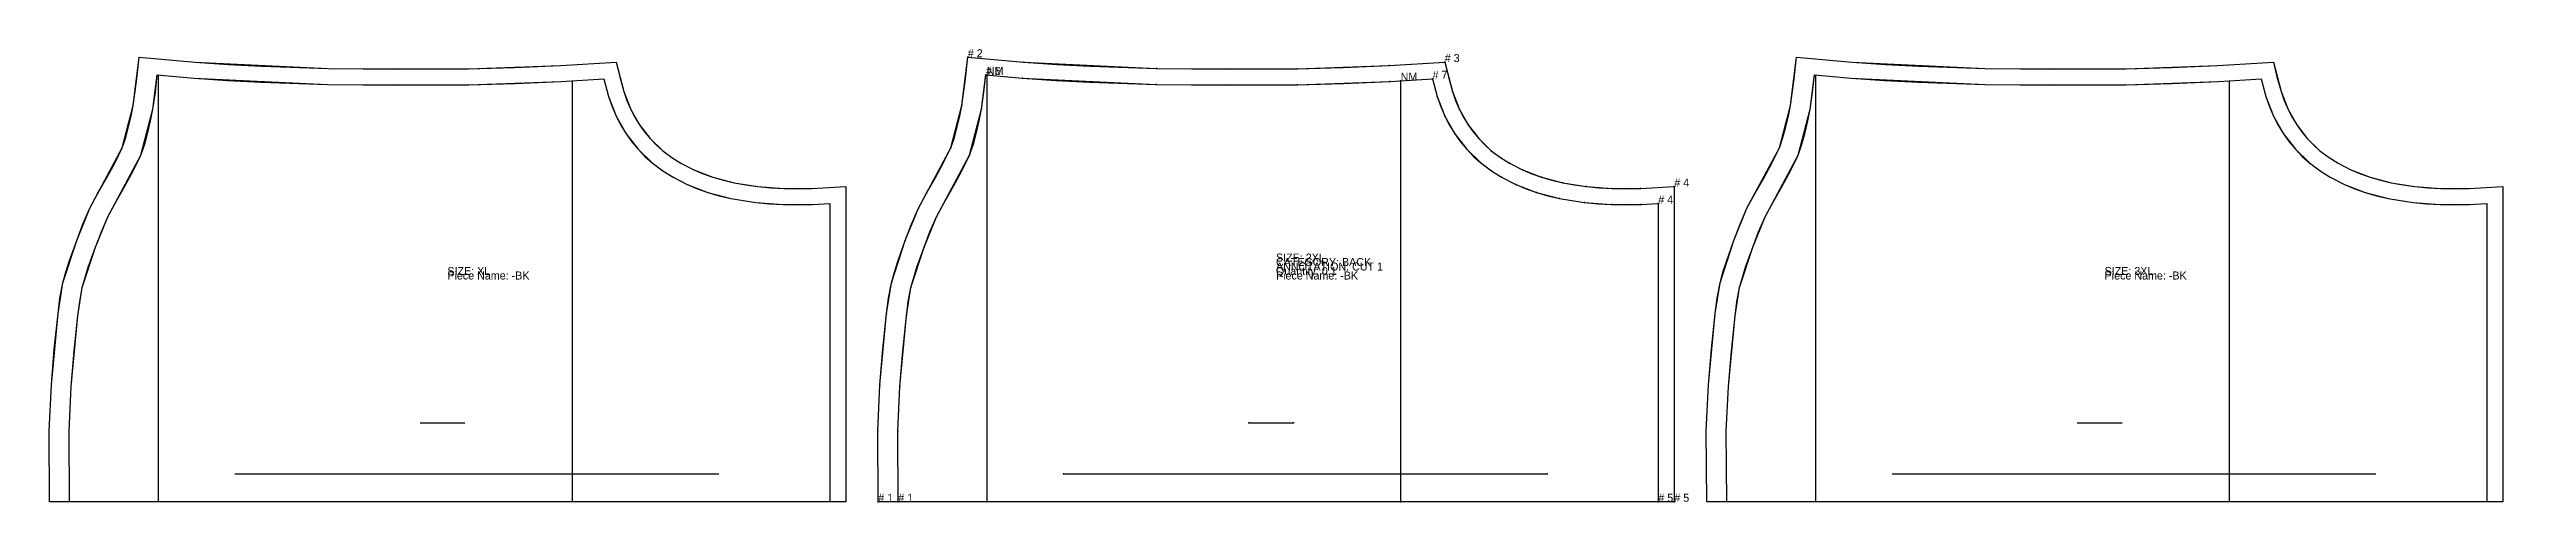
# Model space of a CAD drawing. Extents: x 0 to 1039, y 0 to 21.
# Drawn here: x 517.3 to 594, y 0 to 14.1 of the extents above; entities that cross this region are included whole.
import ezdxf

# ---------------------------------------------------------------- set-up
doc = ezdxf.new("R2010")
doc.units = 0

# ---------------------------------------------------------------- blocks, each defined once
blk = doc.blocks.new('MYRA-BK_XL')
at = {"layer": '1'}
blk.add_lwpolyline([(0.0179, 0), (0, 2.2145), (0.0714, 3.6469), (0.2798, 5.8761), (0.4283, 6.83), (0.8637, 8.157), (1.271, 9.1593), (2.2831, 11.0454), (2.6294, 12.3729), (2.8158, 13.8741), (4.5627, 13.7178), (8.7162, 13.5259), (13.1075, 13.5174), (15.9792, 13.6184), (17.7203, 13.7259), (17.9588, 12.8031), (18.1777, 12.2469), (18.4499, 11.7642), (18.7803, 11.3366), (19.1743, 10.9578), (19.462, 10.7435), (19.462, 10.7435), (19.7459, 10.5667), (19.7459, 10.5667), (20.1455, 10.3595), (20.7402, 10.1328), (21.4056, 9.9595), (22.1441, 9.8406), (22.956, 9.7782), (23.8392, 9.7737), (24.8932, 9.8391), (24.8932, 0), (0.0179, 0)], dxfattribs=at)
at = {"layer": '100'}
blk.add_line((11.5933, 2.4674), (12.9906, 2.4674), dxfattribs=at)
at = {"layer": '14'}
for points in [[(0.6429, 0), (0.6251, 2.2015), (0.6949, 3.6022), (0.9003, 5.7989), (1.038, 6.6835), (1.4508, 7.9417), (1.8375, 8.8931), (2.8691, 10.8155), (3.2442, 12.2535), (3.3821, 13.3214)], [(3.3821, 13.3214), (4.5289, 13.2188), (8.7042, 13.0259), (13.1158, 13.0174), (16.0034, 13.1189), (17.3394, 13.2014)], [(17.3394, 13.2014), (17.4823, 12.6484), (17.7251, 12.0315), (18.0321, 11.4871), (18.4072, 11.0017), (18.8504, 10.5756), (19.18, 10.3301), (19.18, 10.3301), (19.4983, 10.1319), (19.4983, 10.1319), (19.9407, 9.9025), (20.5877, 9.6559), (21.3026, 9.4696), (22.0851, 9.3437), (22.9355, 9.2783), (23.8534, 9.2736), (24.3932, 9.3071)], [(24.3932, 9.3071), (24.3932, 0)], [(24.3932, 0)]]:
    blk.add_lwpolyline(points, dxfattribs=at)
at = {"layer": '5'}
blk.add_line((5.8033, 0.8704), (20.9244, 0.8704), dxfattribs=at)
at = {"layer": '6'}
blk.add_line((24.8932, 0), (0.0179, 0), dxfattribs=at)
at = {"layer": '7'}
blk.add_line((5.8033, 0.8704), (20.9244, 0.8704), dxfattribs=at)
at = {"layer": '8'}
for p, q in [((3.4093, 13.319), (3.4093, 0)), ((16.3413, 13.1397), (16.3413, 0))]:
    blk.add_line(p, q, dxfattribs=at)
at = {"layer": '84'}
blk.add_lwpolyline([(0.0179, 0), (0, 2.2145), (0.0714, 3.6469), (0.1613, 4.7629), (0.2798, 5.8761), (0.341, 6.3554), (0.4283, 6.83), (0.5209, 7.1665), (0.627, 7.4992), (0.8637, 8.157), (1.0566, 8.6626), (1.271, 9.1593), (1.5265, 9.6303), (1.7929, 10.0955), (2.0503, 10.5646), (2.2831, 11.0454), (2.3952, 11.3694), (2.486, 11.7005), (2.5643, 12.0353), (2.6294, 12.3729), (2.7347, 13.1216), (2.8158, 13.8741), (4.5627, 13.7178), (5.6002, 13.6519), (6.6385, 13.5996), (8.7162, 13.5259), (10.9118, 13.4998), (13.1075, 13.5174), (14.5437, 13.5567), (15.9792, 13.6184), (17.7203, 13.7259), (17.8327, 13.2625), (17.9588, 12.8031), (18.0593, 12.5215), (18.1777, 12.2469), (18.3054, 12.0008), (18.4499, 11.7642), (18.6075, 11.5445), (18.7803, 11.3366), (18.9709, 11.1407), (19.1743, 10.9578), (19.462, 10.7435), (19.462, 10.7435), (19.7459, 10.5667), (19.7459, 10.5667), (20.1455, 10.3595), (20.4398, 10.2381), (20.7402, 10.1328), (21.0707, 10.0378), (21.4056, 9.9595), (21.7735, 9.892), (22.1441, 9.8406), (22.5494, 9.8017), (22.956, 9.7782), (23.3975, 9.7684), (23.8392, 9.7737), (24.8932, 9.8391), (24.8932, 0), (0.0179, 0)], dxfattribs=at)
at = {"layer": '85'}
for points in [[(3.4093, 13.319), (3.4093, 0)], [(16.3413, 13.1397), (16.3413, 0)]]:
    blk.add_lwpolyline(points, dxfattribs=at)
at = {"layer": '87'}
for points in [[(0.6429, 0), (0.6251, 2.2015), (0.6949, 3.6022), (0.7835, 4.7019), (0.9003, 5.7989), (0.9571, 6.2434), (1.038, 6.6835), (1.1258, 7.0026), (1.2264, 7.318), (1.4508, 7.9417), (1.634, 8.4217), (1.8375, 8.8931), (2.0978, 9.3732), (2.3694, 9.8474), (2.6318, 10.3255), (2.8691, 10.8155), (2.9902, 11.1666), (3.0884, 11.5253), (3.1733, 11.8879), (3.2442, 12.2535), (3.3214, 12.7861), (3.3821, 13.3214)], [(3.3821, 13.3214), (4.5289, 13.2188), (5.5718, 13.1525), (6.6155, 13.1), (8.7042, 13.0259), (10.9099, 12.9997), (13.1158, 13.0174), (14.56, 13.0569), (16.0034, 13.1189), (17.3394, 13.2014)], [(17.3394, 13.2014), (17.4823, 12.6484), (17.5939, 12.336), (17.7251, 12.0315), (17.8692, 11.754), (18.0321, 11.4871), (18.211, 11.2377), (18.4072, 11.0017), (18.6216, 10.7813), (18.8504, 10.5756), (19.18, 10.3301), (19.18, 10.3301), (19.4983, 10.1319), (19.4983, 10.1319), (19.9407, 9.9025), (20.2608, 9.7704), (20.5877, 9.6559), (20.9428, 9.5538), (21.3026, 9.4696), (21.6924, 9.3981), (22.0851, 9.3437), (22.5097, 9.303), (22.9355, 9.2783), (23.3944, 9.2682), (23.8534, 9.2736), (24.3932, 9.3071)], [(24.3932, 9.3071), (24.3932, 0)], [(24.3932, 0)]]:
    blk.add_lwpolyline(points, dxfattribs=at)
at = {"layer": '1'}
for s, p in [('SIZE: XL', (12.4466, 7.077)), ('Piece Name: -BK', (12.4466, 6.937))]:
    blk.add_text(s, height=0.25, dxfattribs=at).set_placement(p)
blk = doc.blocks.new('MYRA-BK_2XL')
at = {"layer": '1'}
blk.add_lwpolyline([(0.0179, 0), (0, 2.2145), (0.0714, 3.6469), (0.2798, 5.8761), (0.4283, 6.83), (0.8637, 8.157), (1.271, 9.1593), (2.2831, 11.0454), (2.6294, 12.3729), (2.8158, 13.8741), (4.5627, 13.7178), (8.7162, 13.5259), (13.1075, 13.5174), (15.9792, 13.6184), (17.7203, 13.7259), (17.9588, 12.8031), (18.1777, 12.2469), (18.4499, 11.7642), (18.7803, 11.3366), (19.1743, 10.9578), (19.462, 10.7435), (19.462, 10.7435), (19.7459, 10.5667), (19.7459, 10.5667), (20.1455, 10.3595), (20.7402, 10.1328), (21.4056, 9.9595), (22.1441, 9.8406), (22.956, 9.7782), (23.8392, 9.7737), (24.8932, 9.8391), (24.8932, 0), (0.0179, 0)], dxfattribs=at)
at = {"layer": '100'}
blk.add_line((11.5933, 2.4674), (12.9906, 2.4674), dxfattribs=at)
at = {"layer": '14'}
for points in [[(0.6429, 0), (0.6251, 2.2015), (0.6949, 3.6022), (0.9003, 5.7989), (1.038, 6.6835), (1.4508, 7.9417), (1.8375, 8.8931), (2.8691, 10.8155), (3.2442, 12.2535), (3.3821, 13.3214)], [(3.3821, 13.3214), (4.5289, 13.2188), (8.7042, 13.0259), (13.1158, 13.0174), (16.0034, 13.1189), (17.3394, 13.2014)], [(17.3394, 13.2014), (17.4823, 12.6484), (17.7251, 12.0315), (18.0321, 11.4871), (18.4072, 11.0017), (18.8504, 10.5756), (19.18, 10.3301), (19.18, 10.3301), (19.4983, 10.1319), (19.4983, 10.1319), (19.9407, 9.9025), (20.5877, 9.6559), (21.3026, 9.4696), (22.0851, 9.3437), (22.9355, 9.2783), (23.8534, 9.2736), (24.3932, 9.3071)], [(24.3932, 9.3071), (24.3932, 0)], [(24.3932, 0)]]:
    blk.add_lwpolyline(points, dxfattribs=at)
at = {"layer": '2'}
for p in [(2.8158, 13.8741), (3.3821, 13.3214), (3.3821, 13.3214), (3.4093, 13.319), (16.3413, 13.1397), (17.3394, 13.2014), (17.3394, 13.2014), (17.7203, 13.7259), (19.462, 10.7435), (19.462, 10.7435), (19.18, 10.3301), (19.18, 10.3301), (19.4983, 10.1319), (19.4983, 10.1319), (19.7459, 10.5667), (19.7459, 10.5667), (24.3932, 9.3071), (24.3932, 9.3071), (24.8932, 9.8391), (11.5933, 2.4674), (12.9906, 2.4674), (0, 2.2145), (0.6251, 2.2015), (5.8033, 0.8704), (20.9244, 0.8704), (0.0179, 0), (0.0179, 0), (0.6429, 0), (0.6429, 0), (3.4093, 0), (16.3413, 0), (24.3932, 0), (24.3932, 0), (24.8932, 0)]:
    blk.add_point(p, dxfattribs=at)
at = {"layer": '3'}
for p in [(4.5289, 13.2188), (4.5627, 13.7178), (8.7162, 13.5259), (13.1075, 13.5174), (15.9792, 13.6184), (16.0034, 13.1189), (2.6294, 12.3729), (8.7042, 13.0259), (13.1158, 13.0174), (17.4823, 12.6484), (17.9588, 12.8031), (3.2442, 12.2535), (17.7251, 12.0315), (18.1777, 12.2469), (18.4499, 11.7642), (2.2831, 11.0454), (2.8691, 10.8155), (18.0321, 11.4871), (18.4072, 11.0017), (18.7803, 11.3366), (19.1743, 10.9578), (18.8504, 10.5756), (20.1455, 10.3595), (20.7402, 10.1328), (19.9407, 9.9025), (20.5877, 9.6559), (21.3026, 9.4696), (21.4056, 9.9595), (22.0851, 9.3437), (22.1441, 9.8406), (22.9355, 9.2783), (22.956, 9.7782), (23.8392, 9.7737), (23.8534, 9.2736), (1.271, 9.1593), (1.8375, 8.8931), (0.8637, 8.157), (1.4508, 7.9417), (0.4283, 6.83), (1.038, 6.6835), (0.2798, 5.8761), (0.9003, 5.7989), (0.0714, 3.6469), (0.6949, 3.6022)]:
    blk.add_point(p, dxfattribs=at)
at = {"layer": '5'}
blk.add_line((5.8033, 0.8704), (20.9244, 0.8704), dxfattribs=at)
at = {"layer": '6'}
blk.add_line((24.8932, 0), (0.0179, 0), dxfattribs=at)
at = {"layer": '7'}
blk.add_line((5.8033, 0.8704), (20.9244, 0.8704), dxfattribs=at)
at = {"layer": '8'}
for p, q in [((3.4093, 13.319), (3.4093, 0)), ((16.3413, 13.1397), (16.3413, 0))]:
    blk.add_line(p, q, dxfattribs=at)
at = {"layer": '80'}
for p in [(19.462, 10.7435, 0.188), (19.18, 10.3301, 0.188), (19.4983, 10.1319, 0.188), (19.7459, 10.5667, 0.188), (24.3932, 0, 0.188), (24.8932, 0, 0.188)]:
    blk.add_point(p, dxfattribs=at)
at = {"layer": '84'}
blk.add_lwpolyline([(0.0179, 0), (0, 2.2145), (0.0714, 3.6469), (0.1613, 4.7629), (0.2798, 5.8761), (0.341, 6.3554), (0.4283, 6.83), (0.5209, 7.1665), (0.627, 7.4992), (0.8637, 8.157), (1.0566, 8.6626), (1.271, 9.1593), (1.5265, 9.6303), (1.7929, 10.0955), (2.0503, 10.5646), (2.2831, 11.0454), (2.3952, 11.3694), (2.486, 11.7005), (2.5643, 12.0353), (2.6294, 12.3729), (2.7347, 13.1216), (2.8158, 13.8741), (4.5627, 13.7178), (5.6002, 13.6519), (6.6385, 13.5996), (8.7162, 13.5259), (10.9118, 13.4998), (13.1075, 13.5174), (14.5437, 13.5567), (15.9792, 13.6184), (17.7203, 13.7259), (17.8327, 13.2625), (17.9588, 12.8031), (18.0593, 12.5215), (18.1777, 12.2469), (18.3054, 12.0008), (18.4499, 11.7642), (18.6075, 11.5445), (18.7803, 11.3366), (18.9709, 11.1407), (19.1743, 10.9578), (19.462, 10.7435), (19.462, 10.7435), (19.7459, 10.5667), (19.7459, 10.5667), (20.1455, 10.3595), (20.4398, 10.2381), (20.7402, 10.1328), (21.0707, 10.0378), (21.4056, 9.9595), (21.7735, 9.892), (22.1441, 9.8406), (22.5494, 9.8017), (22.956, 9.7782), (23.3975, 9.7684), (23.8392, 9.7737), (24.8932, 9.8391), (24.8932, 0), (0.0179, 0)], dxfattribs=at)
at = {"layer": '85'}
for points in [[(3.4093, 13.319), (3.4093, 0)], [(16.3413, 13.1397), (16.3413, 0)]]:
    blk.add_lwpolyline(points, dxfattribs=at)
at = {"layer": '87'}
for points in [[(0.6429, 0), (0.6251, 2.2015), (0.6949, 3.6022), (0.7835, 4.7019), (0.9003, 5.7989), (0.9571, 6.2434), (1.038, 6.6835), (1.1258, 7.0026), (1.2264, 7.318), (1.4508, 7.9417), (1.634, 8.4217), (1.8375, 8.8931), (2.0978, 9.3732), (2.3694, 9.8474), (2.6318, 10.3255), (2.8691, 10.8155), (2.9902, 11.1666), (3.0884, 11.5253), (3.1733, 11.8879), (3.2442, 12.2535), (3.3214, 12.7861), (3.3821, 13.3214)], [(3.3821, 13.3214), (4.5289, 13.2188), (5.5718, 13.1525), (6.6155, 13.1), (8.7042, 13.0259), (10.9099, 12.9997), (13.1158, 13.0174), (14.56, 13.0569), (16.0034, 13.1189), (17.3394, 13.2014)], [(17.3394, 13.2014), (17.4823, 12.6484), (17.5939, 12.336), (17.7251, 12.0315), (17.8692, 11.754), (18.0321, 11.4871), (18.211, 11.2377), (18.4072, 11.0017), (18.6216, 10.7813), (18.8504, 10.5756), (19.18, 10.3301), (19.18, 10.3301), (19.4983, 10.1319), (19.4983, 10.1319), (19.9407, 9.9025), (20.2608, 9.7704), (20.5877, 9.6559), (20.9428, 9.5538), (21.3026, 9.4696), (21.6924, 9.3981), (22.0851, 9.3437), (22.5097, 9.303), (22.9355, 9.2783), (23.3944, 9.2682), (23.8534, 9.2736), (24.3932, 9.3071)], [(24.3932, 9.3071), (24.3932, 0)], [(24.3932, 0)]]:
    blk.add_lwpolyline(points, dxfattribs=at)
at = {"layer": '1'}
for s, p in [('# 2', (2.8158, 13.8741)), ('# 3', (17.7203, 13.7259)), ('# 4', (24.8932, 9.8391)), ('SIZE: 2XL', (12.4466, 7.497)), ('ANNOTATION: CUT 1', (12.4466, 7.217)), ('Quantity: 0,1', (12.4466, 7.077)), ('CATEGORY: BACK', (12.4466, 7.357)), ('Piece Name: -BK', (12.4466, 6.937)), ('# 1', (0.0179, 0)), ('# 1', (0.0179, 0))]:
    blk.add_text(s, height=0.25, dxfattribs=at).set_placement(p)
at = {"layer": '14'}
for s, p in [('# 6', (3.3821, 13.3214)), ('# 7', (17.3394, 13.2014)), ('# 4', (24.3932, 9.3071)), ('# 4', (24.3932, 9.3071)), ('# 1', (0.6429, 0)), ('# 1', (0.6429, 0)), ('# 5', (24.3932, 0))]:
    blk.add_text(s, height=0.25, dxfattribs=at).set_placement(p)
at = {"layer": '8'}
for p in [(3.4093, 13.319), (16.3413, 13.1397)]:
    blk.add_text('NM', height=0.25, dxfattribs=at).set_placement(p)
at = {"layer": '80'}
for p in [(24.3932, 0), (24.8932, 0)]:
    blk.add_text('# 5', height=0.25, dxfattribs=at).set_placement(p)
at = {"layer": '85'}
for p in [(3.4093, 13.319), (16.3413, 13.1397)]:
    blk.add_text('NM', height=0.25, dxfattribs=at).set_placement(p)
blk = doc.blocks.new('MYRA-BK_3XL')
at = {"layer": '1'}
blk.add_lwpolyline([(0.0179, 0), (0, 2.2145), (0.0714, 3.6469), (0.2798, 5.8761), (0.4283, 6.83), (0.8637, 8.157), (1.271, 9.1593), (2.2831, 11.0454), (2.6294, 12.3729), (2.8158, 13.8741), (4.5627, 13.7178), (8.7162, 13.5259), (13.1075, 13.5174), (15.9792, 13.6184), (17.7203, 13.7259), (17.9588, 12.8031), (18.1777, 12.2469), (18.4499, 11.7642), (18.7803, 11.3366), (19.1743, 10.9578), (19.462, 10.7435), (19.462, 10.7435), (19.7459, 10.5667), (19.7459, 10.5667), (20.1455, 10.3595), (20.7402, 10.1328), (21.4056, 9.9595), (22.1441, 9.8406), (22.956, 9.7782), (23.8392, 9.7737), (24.8932, 9.8391), (24.8932, 0), (0.0179, 0)], dxfattribs=at)
at = {"layer": '100'}
blk.add_line((11.5933, 2.4674), (12.9906, 2.4674), dxfattribs=at)
at = {"layer": '14'}
for points in [[(0.6429, 0), (0.6251, 2.2015), (0.6949, 3.6022), (0.9003, 5.7989), (1.038, 6.6835), (1.4508, 7.9417), (1.8375, 8.8931), (2.8691, 10.8155), (3.2442, 12.2535), (3.3821, 13.3214)], [(3.3821, 13.3214), (4.5289, 13.2188), (8.7042, 13.0259), (13.1158, 13.0174), (16.0034, 13.1189), (17.3394, 13.2014)], [(17.3394, 13.2014), (17.4823, 12.6484), (17.7251, 12.0315), (18.0321, 11.4871), (18.4072, 11.0017), (18.8504, 10.5756), (19.18, 10.3301), (19.18, 10.3301), (19.4983, 10.1319), (19.4983, 10.1319), (19.9407, 9.9025), (20.5877, 9.6559), (21.3026, 9.4696), (22.0851, 9.3437), (22.9355, 9.2783), (23.8534, 9.2736), (24.3932, 9.3071)], [(24.3932, 9.3071), (24.3932, 0)], [(24.3932, 0)]]:
    blk.add_lwpolyline(points, dxfattribs=at)
at = {"layer": '5'}
blk.add_line((5.8033, 0.8704), (20.9244, 0.8704), dxfattribs=at)
at = {"layer": '6'}
blk.add_line((24.8932, 0), (0.0179, 0), dxfattribs=at)
at = {"layer": '7'}
blk.add_line((5.8033, 0.8704), (20.9244, 0.8704), dxfattribs=at)
at = {"layer": '8'}
for p, q in [((3.4093, 13.319), (3.4093, 0)), ((16.3413, 13.1397), (16.3413, 0))]:
    blk.add_line(p, q, dxfattribs=at)
at = {"layer": '84'}
blk.add_lwpolyline([(0.0179, 0), (0, 2.2145), (0.0714, 3.6469), (0.1613, 4.7629), (0.2798, 5.8761), (0.341, 6.3554), (0.4283, 6.83), (0.5209, 7.1665), (0.627, 7.4992), (0.8637, 8.157), (1.0566, 8.6626), (1.271, 9.1593), (1.5265, 9.6303), (1.7929, 10.0955), (2.0503, 10.5646), (2.2831, 11.0454), (2.3952, 11.3694), (2.486, 11.7005), (2.5643, 12.0353), (2.6294, 12.3729), (2.7347, 13.1216), (2.8158, 13.8741), (4.5627, 13.7178), (5.6002, 13.6519), (6.6385, 13.5996), (8.7162, 13.5259), (10.9118, 13.4998), (13.1075, 13.5174), (14.5437, 13.5567), (15.9792, 13.6184), (17.7203, 13.7259), (17.8327, 13.2625), (17.9588, 12.8031), (18.0593, 12.5215), (18.1777, 12.2469), (18.3054, 12.0008), (18.4499, 11.7642), (18.6075, 11.5445), (18.7803, 11.3366), (18.9709, 11.1407), (19.1743, 10.9578), (19.462, 10.7435), (19.462, 10.7435), (19.7459, 10.5667), (19.7459, 10.5667), (20.1455, 10.3595), (20.4398, 10.2381), (20.7402, 10.1328), (21.0707, 10.0378), (21.4056, 9.9595), (21.7735, 9.892), (22.1441, 9.8406), (22.5494, 9.8017), (22.956, 9.7782), (23.3975, 9.7684), (23.8392, 9.7737), (24.8932, 9.8391), (24.8932, 0), (0.0179, 0)], dxfattribs=at)
at = {"layer": '85'}
for points in [[(3.4093, 13.319), (3.4093, 0)], [(16.3413, 13.1397), (16.3413, 0)]]:
    blk.add_lwpolyline(points, dxfattribs=at)
at = {"layer": '87'}
for points in [[(0.6429, 0), (0.6251, 2.2015), (0.6949, 3.6022), (0.7835, 4.7019), (0.9003, 5.7989), (0.9571, 6.2434), (1.038, 6.6835), (1.1258, 7.0026), (1.2264, 7.318), (1.4508, 7.9417), (1.634, 8.4217), (1.8375, 8.8931), (2.0978, 9.3732), (2.3694, 9.8474), (2.6318, 10.3255), (2.8691, 10.8155), (2.9902, 11.1666), (3.0884, 11.5253), (3.1733, 11.8879), (3.2442, 12.2535), (3.3214, 12.7861), (3.3821, 13.3214)], [(3.3821, 13.3214), (4.5289, 13.2188), (5.5718, 13.1525), (6.6155, 13.1), (8.7042, 13.0259), (10.9099, 12.9997), (13.1158, 13.0174), (14.56, 13.0569), (16.0034, 13.1189), (17.3394, 13.2014)], [(17.3394, 13.2014), (17.4823, 12.6484), (17.5939, 12.336), (17.7251, 12.0315), (17.8692, 11.754), (18.0321, 11.4871), (18.211, 11.2377), (18.4072, 11.0017), (18.6216, 10.7813), (18.8504, 10.5756), (19.18, 10.3301), (19.18, 10.3301), (19.4983, 10.1319), (19.4983, 10.1319), (19.9407, 9.9025), (20.2608, 9.7704), (20.5877, 9.6559), (20.9428, 9.5538), (21.3026, 9.4696), (21.6924, 9.3981), (22.0851, 9.3437), (22.5097, 9.303), (22.9355, 9.2783), (23.3944, 9.2682), (23.8534, 9.2736), (24.3932, 9.3071)], [(24.3932, 9.3071), (24.3932, 0)], [(24.3932, 0)]]:
    blk.add_lwpolyline(points, dxfattribs=at)
at = {"layer": '1'}
for s, p in [('SIZE: 3XL', (12.4466, 7.077)), ('Piece Name: -BK', (12.4466, 6.937))]:
    blk.add_text(s, height=0.25, dxfattribs=at).set_placement(p)

msp = doc.modelspace()

# ---------------------------------------------------------------- block references
at = {"layer": '1'}
for name, p in [('MYRA-BK_XL', (517.2874, 0)), ('MYRA-BK_2XL', (543.1806, 0)), ('MYRA-BK_3XL', (569.0738, 0))]:
    msp.add_blockref(name, p, dxfattribs=at)

doc.saveas('drawing.dxf')
